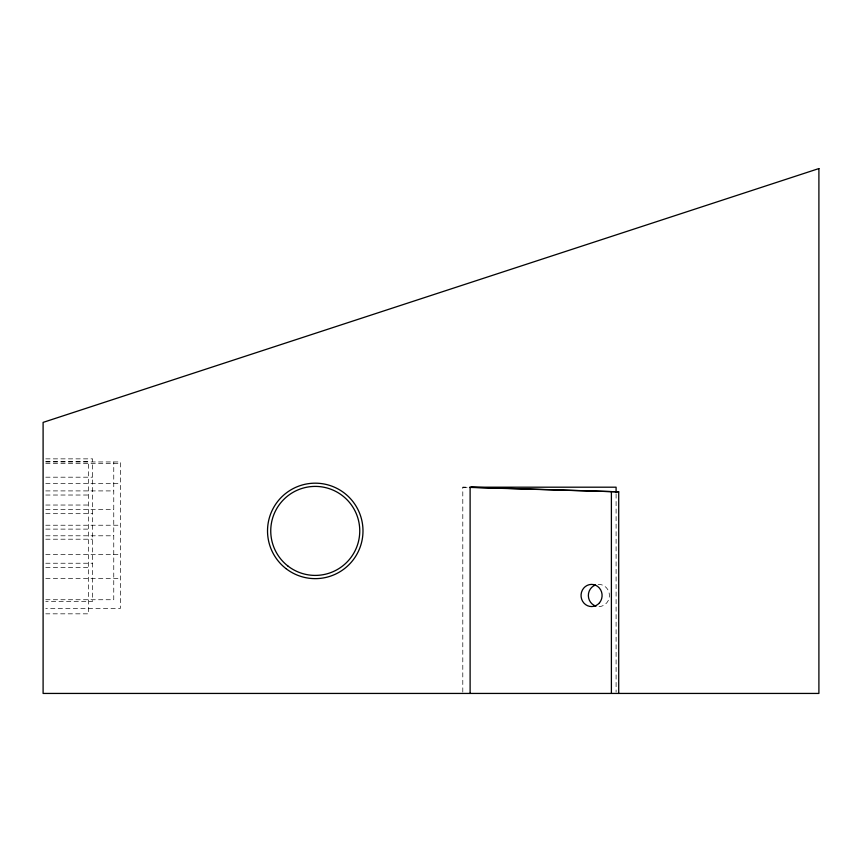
<?xml version="1.0" encoding="UTF-8"?>
<svg xmlns="http://www.w3.org/2000/svg" width="862" height="862" viewBox="0 0 862 862"><rect width="100%" height="100%" fill="white"/><g stroke="black" fill="none" stroke-linecap="round" stroke-linejoin="round"><path stroke-width="0.65" stroke-dasharray="4.31 3.23" d="M45.772 458.864L92.6 458.864L92.6 601.374L45.772 601.374M45.772 461.709L88.614 461.709L88.614 613.83L45.772 613.83M45.761 461.946L120.389 461.946L120.389 608.4L45.761 608.4M45.761 463.659L120.389 463.659M45.772 477.192L92.6 477.192M45.761 483.55L120.389 483.55M462.797 692.1L462.797 487.192L468.896 487.192M45.761 490.909L113.762 490.909M45.772 495.025L88.614 495.025M45.772 505.035L88.614 505.035M45.761 509.399L113.762 509.399M45.772 513.687L92.6 513.687M45.761 525.227L120.389 525.227M45.772 529.117L88.614 529.117M45.761 535.798L113.762 535.798M45.772 539.203L92.6 539.203M45.761 554.589L120.389 554.589M45.772 563.231L92.6 563.231M45.772 567.638L88.614 567.638M45.761 578.65L120.389 578.65M45.761 599.736L113.762 599.736L113.762 461.946M462.797 487.192L468.152 487.364M616.093 493.894L616.093 692.1M598.142 584.425A11.087 10.527 -90 0 1 609.391 596.138A11.087 10.527 -90 0 1 596.892 606.363"/><path stroke-width="1.29" d="M469.499 487.396L618.711 491.836L618.711 693.436M471.449 487.235L618.711 491.836M616.093 492.547L616.093 487.192L470.113 487.192L470.113 693.436M611.395 491.836L611.395 693.436M595.998 606.137A11.087 10.527 -90 0 1 588.358 595.782A11.087 10.527 -90 0 1 595.448 585.007M818.9 168.564L43.1 422.391L43.1 693.436L818.9 693.436L818.9 168.564M285.936 568.575A47.733 47.733 0 0 0 362.536 537.468A47.733 47.733 0 0 0 297.293 486.685A47.733 47.733 0 0 0 285.936 568.575M287.919 566.032A44.512 44.512 0 0 0 359.335 537.026A44.512 44.512 0 0 0 298.5 489.67A44.512 44.512 0 0 0 287.919 566.032M599.532 602.743A11.087 10.527 -90 0 0 593.573 584.598A11.087 10.527 -90 0 0 581.624 599.101A11.087 10.527 -90 0 0 599.532 602.743"/></g></svg>
